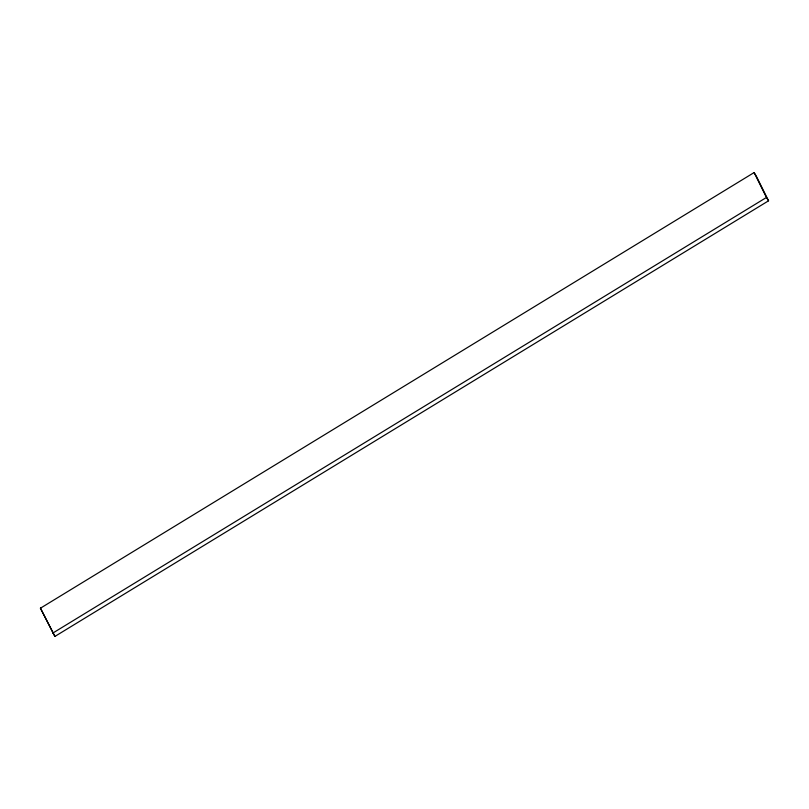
<?xml version="1.0" encoding="UTF-8"?>
<svg xmlns="http://www.w3.org/2000/svg" width="809" height="809" viewBox="0 0 809 809"><rect width="100%" height="100%" fill="white"/><g stroke="black" fill="none" stroke-linecap="round" stroke-linejoin="round"><path stroke-width="1.21" d="M40.45 608.196L754.099 172.57L756.193 175.917L768.55 200.804L54.901 636.43L40.45 608.196L54.901 636.43M52.807 633.083L766.457 197.457L754.099 172.57M766.457 197.457L768.55 200.804"/></g></svg>
